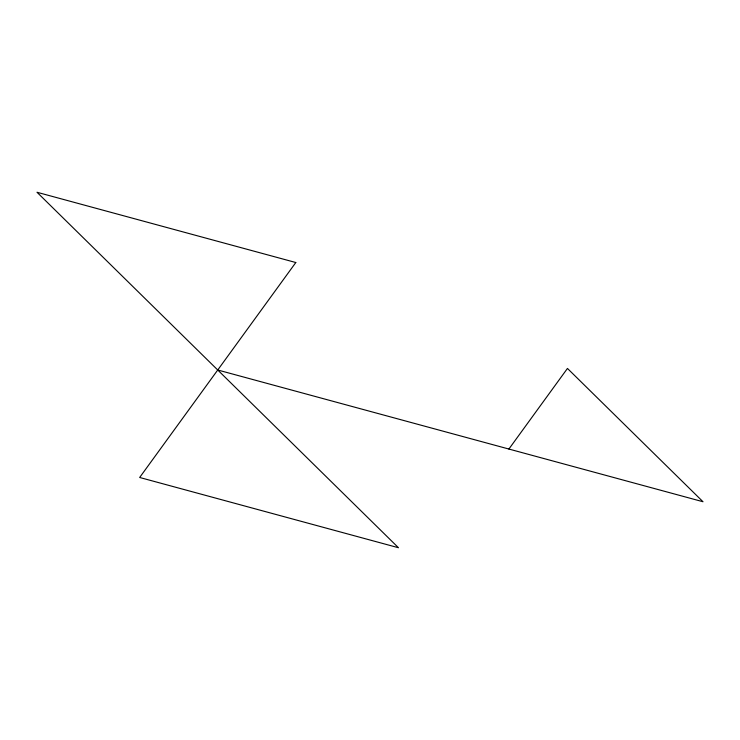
<?xml version="1.0" encoding="UTF-8"?>
<svg xmlns="http://www.w3.org/2000/svg" width="740" height="740" viewBox="0 0 740 740"><rect width="100%" height="100%" fill="white"/><g stroke="black" fill="none" stroke-linecap="round" stroke-linejoin="round"><path stroke-width="1.11" d="M508.898 449.041L567.451 368.437L703 501.738L217.736 370M295.806 262.524L139.666 477.476L398.471 547.739L37 192.261L295.806 262.524"/></g></svg>
